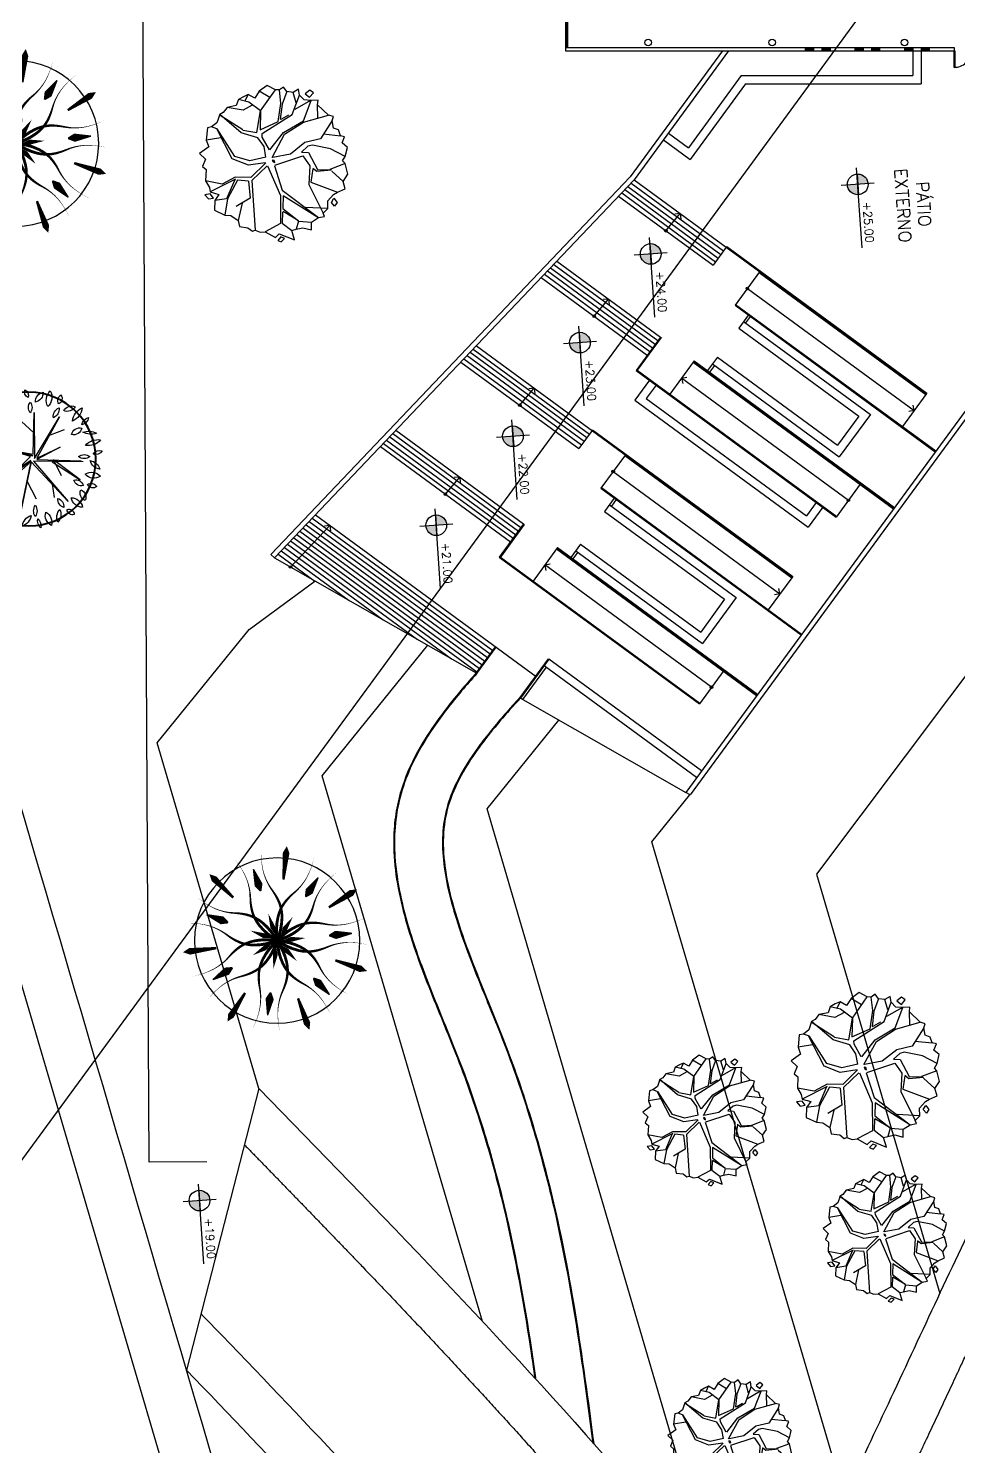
# Model space of a CAD drawing. Header units: millimetres. Extents: x 55520 to 96084, y -58491 to -49645.
# Drawn here: x 58603.9 to 58660.1, y -58442.6 to -58356.9 of the extents above; entities that cross this region are included whole.
import ezdxf
from ezdxf.enums import TextEntityAlignment as Align

# ---------------------------------------------------------------- set-up
doc = ezdxf.new("R2010")
doc.units = ezdxf.units.MM
for name, color, linetype in [('Alvenaria Corte', 30, 'Continuous'), ('Alvenaria Vista', 40, 'Continuous'), ('ARQ-COTAS', 1, 'Continuous'), ('ARQ-SÍMBOLOS', 2, 'Continuous'), ('ARQ-TEXTO2', 2, 'Continuous'), ('ARQ-TEXTO3', 3, 'Continuous'), ('Caminhos Principais', 13, 'Continuous'), ('Curvas de Nível', 10, 'Continuous'), ('Esquadrias', 241, 'Continuous'), ('Limite Terreno', 20, 'Continuous'), ('Linha Fina', 100, 'Continuous'), ('Pilares', 181, 'Continuous'), ('Árvores Existentes', 114, 'Continuous')]:
    doc.layers.add(name, color=color, linetype=linetype)
doc.styles.add('ATTR', font='romans.shx', dxfattribs={"width": 0.8, "height": 0.470416})
doc.styles.add('ROMANS', font='romans.shx')

# ---------------------------------------------------------------- blocks, each defined once
blk = doc.blocks.new('árvore_media')
for p, q in [((55224.742, -51939.893), (55225.624, -51940.543)), ((55225.381, -51940.374), (55225.536, -51939.525)), ((55226.592, -51939.352), (55226.154, -51940.062)), ((55226.948, -51939.383), (55227.191, -51940.176)), ((55227.285, -51940.084), (55227.836, -51939.546)), ((55227.765, -51941.166), (55228.36, -51939.864)), ((55224.565, -51940.6), (55223.903, -51940.572)), ((55224.719, -51941.335), (55224.455, -51940.062)), ((55225.624, -51940.543), (55225.757, -51941.335)), ((55226.154, -51940.062), (55225.911, -51940.968)), ((55227.169, -51940.798), (55227.191, -51940.119)), ((55227.235, -51940.091), (55227.257, -51940.826)), ((55229.155, -51940.402), (55229.022, -51941.533)), ((55224.653, -51941.335), (55223.66, -51940.883)), ((55223.66, -51940.911), (55224.057, -51941.731)), ((55225.183, -51942.382), (55224.653, -51941.335)), ((55225.271, -51942.325), (55224.719, -51941.335)), ((55225.757, -51941.335), (55226.286, -51942.099)), ((55225.911, -51940.968), (55225.955, -51941.194)), ((55225.955, -51941.194), (55226.22, -51941.533)), ((55226.22, -51941.533), (55226.264, -51941.194)), ((55226.264, -51941.194), (55227.147, -51940.798)), ((55226.419, -51941.477), (55226.948, -51941.166)), ((55226.948, -51941.166), (55227.875, -51941.279)), ((55227.257, -51940.826), (55227.08, -51941.024)), ((55227.103, -51941.024), (55227.765, -51941.166)), ((55227.875, -51941.279), (55229.375, -51940.656)), ((55228.073, -51942.637), (55229.574, -51940.911)), ((55229.574, -51940.939), (55228.36, -51942.608)), ((55229.684, -51941.929), (55229.773, -51941.279)), ((55223.726, -51941.646), (55223.197, -51941.76)), ((55224.3, -51941.873), (55223.351, -51941.449)), ((55225.161, -51943.457), (55224.3, -51941.873)), ((55224.477, -51942.41), (55224.3, -51942.043)), ((55226.794, -51942.919), (55226.419, -51941.477)), ((55229, -51942.665), (55229.662, -51941.929)), ((55229.662, -51941.929), (55229.155, -51942.665)), ((55229.684, -51941.929), (55230.081, -51942.071)), ((55224.013, -51943.457), (55222.998, -51942.637)), ((55223.704, -51942.41), (55223.02, -51942.439)), ((55223.131, -51942.071), (55223.749, -51942.354)), ((55224.609, -51942.608), (55223.704, -51942.41)), ((55223.749, -51942.354), (55224.499, -51942.495)), ((55224.499, -51942.495), (55224.477, -51942.41)), ((55224.962, -51943.542), (55224.609, -51942.608)), ((55225.999, -51943.117), (55225.183, -51942.382)), ((55226.396, -51943.033), (55225.271, -51942.325)), ((55226.286, -51942.099), (55226.396, -51943.004)), ((55226.794, -51943.287), (55228.338, -51942.75)), ((55226.816, -51942.948), (55228.073, -51942.637)), ((55228.338, -51942.75), (55229.75, -51942.835)), ((55228.36, -51942.608), (55229, -51942.665)), ((55229.155, -51942.693), (55229.728, -51942.75)), ((55229.728, -51942.75), (55230.126, -51942.297)), ((55223.373, -51942.948), (55223.02, -51943.457)), ((55224.013, -51943.457), (55223.528, -51944.023)), ((55225.095, -51943.712), (55224.013, -51943.457)), ((55224.035, -51943.457), (55224.962, -51943.542)), ((55225.337, -51943.457), (55225.161, -51943.457)), ((55225.999, -51943.146), (55225.337, -51943.457)), ((55225.823, -51943.4), (55225.359, -51943.683)), ((55226.352, -51943.344), (55225.823, -51943.4)), ((55226.352, -51943.344), (55226.485, -51944.164)), ((55226.639, -51943.372), (55227.323, -51944.164)), ((55226.639, -51943.4), (55226.705, -51944.249)), ((55226.794, -51943.316), (55227.478, -51944.136)), ((55229.75, -51942.835), (55230.104, -51943.627)), ((55223.462, -51944.192), (55223.153, -51944.023)), ((55223.528, -51944.023), (55223.373, -51944.532)), ((55223.704, -51943.853), (55223.925, -51944.334)), ((55224.918, -51944.419), (55225.095, -51943.712)), ((55225.359, -51943.683), (55225.05, -51944.504)), ((55226.485, -51944.164), (55226.22, -51944.9)), ((55227.323, -51944.164), (55227.257, -51944.956)), ((55227.478, -51944.136), (55229.993, -51944.136)), ((55223.925, -51944.334), (55223.726, -51945.126)), ((55224.057, -51945.55), (55224.896, -51944.419)), ((55225.05, -51944.504), (55224.057, -51945.522)), ((55226.22, -51944.9), (55224.764, -51945.692)), ((55226.705, -51944.249), (55226.33, -51945.041)), ((55227.5, -51944.306), (55227.411, -51944.843)), ((55227.411, -51944.843), (55228.316, -51945.409)), ((55227.5, -51944.306), (55228.36, -51944.277)), ((55228.36, -51944.277), (55228.735, -51945.013)), ((55228.581, -51944.702), (55229.442, -51944.956)), ((55226.33, -51945.041), (55224.764, -51945.72)), ((55225.227, -51945.55), (55225.293, -51946.286)), ((55227.257, -51944.956), (55227.566, -51945.635)), ((55227.367, -51944.956), (55227.919, -51946.258)), ((55227.389, -51944.985), (55228.316, -51945.465)), ((55228.316, -51945.409), (55229.133, -51945.607)), ((55228.316, -51945.465), (55228.36, -51946.059)), ((55224.764, -51945.72), (55224.653, -51945.975)), ((55227.566, -51945.635), (55227.345, -51946.456))]:
    blk.add_line(p, q)
for points in [[(55223.903, -51940.572), (55223.663, -51940.526), (55223.66, -51940.911), (55223.608, -51941.233), (55223.351, -51941.449), (55223.056, -51941.48), (55223.197, -51941.76), (55223.131, -51942.071), (55222.891, -51942.223), (55223.02, -51942.439), (55222.998, -51942.637), (55222.753, -51943.036), (55223.02, -51943.457), (55223.36, -51943.708), (55223.153, -51944.023), (55223.249, -51944.274), (55223.373, -51944.532), (55223.663, -51944.663), (55223.726, -51945.126), (55223.966, -51945.335), (55224.057, -51945.522), (55224.463, -51945.688), (55224.653, -51945.975), (55224.684, -51946.183), (55225.293, -51946.286), (55225.649, -51946.183), (55225.952, -51946.678), (55226.256, -51946.395), (55226.614, -51946.572), (55226.78, -51946.395), (55227.345, -51946.456), (55227.69, -51946.289), (55227.919, -51946.258), (55228.076, -51945.83), (55228.36, -51946.059), (55228.849, -51946.113), (55229.133, -51945.607), (55229.18, -51945.299), (55229.442, -51944.956), (55229.759, -51944.91), (55229.841, -51944.486), (55230.035, -51944.274), (55229.993, -51944.136), (55230.117, -51943.885), (55230.104, -51943.627), (55230.421, -51943.142), (55230.255, -51942.93), (55230.614, -51942.188), (55230.126, -51942.297), (55230.081, -51942.071), (55230.035, -51941.728), (55230.172, -51941.304), (55229.773, -51941.279), (55229.574, -51940.911), (55229.538, -51940.596), (55229.375, -51940.656), (55229.155, -51940.402), (55228.766, -51940.384), (55228.462, -51940.066), (55228.36, -51939.864), (55228.214, -51939.465), (55227.836, -51939.546), (55227.497, -51939.288), (55226.948, -51939.383), (55226.807, -51939.5), (55226.592, -51939.352), (55226.145, -51939.217), (55225.897, -51939.465), (55225.594, -51939.323), (55225.536, -51939.525), (55225.235, -51939.606), (55225.125, -51939.854), (55224.742, -51939.893), (55224.546, -51939.818), (55224.455, -51940.062)], [(55228.653, -51940.062), (55228.873, -51939.921), (55229.05, -51940.062), (55228.851, -51940.204)], [(55223.277, -51940.738), (55223.139, -51940.915), (55223.304, -51941.162), (55223.498, -51940.95)], [(55230.503, -51942.683), (55230.421, -51942.859), (55230.586, -51943.036), (55230.669, -51942.859)], [(55226.661, -51942.919), (55226.551, -51942.948), (55226.529, -51943.033), (55226.617, -51943.004)], [(55228.239, -51946.123), (55228.018, -51946.265), (55228.04, -51946.547), (55228.261, -51946.378)]]:
    blk.add_lwpolyline(points, close=True)
at = {"style": 'ATTR', "width": 0.8, "flags": 9}
blk.add_attdef('ESTCODE', (55226.661, -51942.919), '', height=0.0000158, dxfattribs=at)
blk = doc.blocks.new('tree 24')
at = {"flags": 128}
for points in [[(-1.101, 2.65, 0, 0.2, 0), (-1.022, 2.46, 0.2, 0.07, 0), (-0.712, 1.713, 0, 0, 0)], [(0, 0, 0.1, 0.0832, -0.09359), (-0.34, 0.625, 0.0832, 0.07, -0.120632), (-0.379, 1.179, 0.07, 0.0494, -0.042982), (-0.296, 1.499, 0.0494, 0.03, 0.045506), (-0.219, 1.801, 0.03, 0.0165, 0.065495), (-0.206, 2.23, 0.0165, 0, 0.053115), (-0.316, 2.747, 0, 0, 0)], [(0, 0, 0.1, 0.0832, 0.09359), (0.384, 0.599, 0.0832, 0.07, 0.120632), (0.464, 1.148, 0.07, 0.0494, 0.042982), (0.405, 1.473, 0.0494, 0.03, -0.045506), (0.35, 1.78, 0.03, 0.0165, -0.065495), (0.369, 2.209, 0.0165, 0, -0.053115), (0.516, 2.716, 0, 0, 0)], [(1.385, 2.513, 0, 0.2, 0), (1.286, 2.333, 0.2, 0.07, 0), (0.896, 1.625, 0, 0, 0)], [(0, 0, 0.1, 0.0832, 0.09359), (-0.228, 0.674, 0.0832, 0.07, 0.120632), (-0.608, 1.079, 0.07, 0.0494, 0.042982), (-0.899, 1.235, 0.0494, 0.03, -0.045506), (-1.174, 1.383, 0.03, 0.0165, -0.065495), (-1.497, 1.666, 0.0165, 0, -0.053115), (-1.802, 2.097, 0, 0, 0)], [(0.047, 1.576, 0.05, 0.25, 0), (0.053, 1.775, 0.25, 0.04, 0), (0.068, 2.275, 0, 0, 0)], [(0, 0, 0.1, 0.0832, -0.09359), (0.277, 0.655, 0.0832, 0.07, -0.120632), (0.685, 1.031, 0.07, 0.0494, -0.042982), (0.987, 1.166, 0.0494, 0.03, 0.045506), (1.272, 1.294, 0.03, 0.0165, 0.065495), (1.615, 1.552, 0.0165, 0, 0.053115), (1.95, 1.96, 0, 0, 0)], [(0, 0, 0.1, 0.0832, -0.09359), (-0.7, 0.124, 0.0832, 0.07, -0.120632), (-1.158, 0.439, 0.07, 0.0494, -0.042982), (-1.356, 0.703, 0.0494, 0.03, 0.045506), (-1.544, 0.952, 0.03, 0.0165, 0.065495), (-1.872, 1.229, 0.0165, 0, 0.053115), (-2.344, 1.465, 0, 0, 0)], [(-1.203, 1.019, 0.05, 0.25, 0), (-1.355, 1.148, 0.25, 0.04, 0), (-1.737, 1.471, 0, 0, 0)], [(0, 0, 0.1, 0.0832, 0.09359), (0.708, 0.073, 0.0832, 0.07, 0.120632), (1.187, 0.353, 0.07, 0.0494, 0.042982), (1.404, 0.602, 0.0494, 0.03, -0.045506), (1.61, 0.837, 0.03, 0.0165, -0.065495), (1.957, 1.089, 0.0165, 0, -0.053115), (2.445, 1.29, 0, 0, 0)], [(1.261, 0.946, 0.05, 0.25, 0), (1.421, 1.066, 0.25, 0.04, 0), (1.821, 1.366, 0, 0, 0)], [(-2.758, 0.791, 0, 0.2, 0), (-2.561, 0.735, 0.2, 0.07, 0), (-1.783, 0.512, 0, 0, 0)], [(0.005, 0.214, 0, 0.15, 0), (0.011, 0.428, 0.15, 0, 0), (0.021, 0.861, 0, 0, 0)], [(-0.164, 0.137, 0, 0.15, 0), (-0.328, 0.275, 0.15, 0, 0), (-0.66, 0.554, 0, 0, 0)], [(0.17, 0.129, 0, 0.15, 0), (0.341, 0.258, 0.15, 0, 0), (0.687, 0.52, 0, 0, 0)], [(2.828, 0.484, 0, 0.2, 0), (2.626, 0.449, 0.2, 0.07, 0), (1.829, 0.313, 0, 0, 0)], [(0, 0, 0.1, 0.0832, 0.09359), (-0.669, 0.242, 0.0832, 0.07, 0.120632), (-1.222, 0.197, 0.07, 0.0494, 0.042982), (-1.526, 0.067, 0.0494, 0.03, -0.045506), (-1.813, -0.055, 0.03, 0.0165, -0.065495), (-2.236, -0.132, 0.0165, 0, -0.053115), (-2.763, -0.101, 0, 0, 0)], [(0, 0, 0.1, 0.0832, -0.09359), (-0.534, -0.47, 0.0832, 0.07, -0.120632), (-1.065, -0.632, 0.07, 0.0494, -0.042982), (-1.395, -0.622, 0.0494, 0.03, 0.045506), (-1.707, -0.614, 0.03, 0.0165, 0.065495), (-2.128, -0.697, 0.0165, 0, 0.053115), (-2.607, -0.919, 0, 0, 0)], [(0, 0, 0.1, 0.0832, 0.09359), (-0.606, -0.372, 0.0832, 0.07, 0.120632), (-0.916, -0.833, 0.07, 0.0494, 0.042982), (-1.004, -1.151, 0.0494, 0.03, -0.045506), (-1.087, -1.452, 0.03, 0.0165, -0.065495), (-1.291, -1.83, 0.0165, 0, -0.053115), (-1.643, -2.223, 0, 0, 0)], [(0, 0, 0.1, 0.0832, -0.09359), (0.035, -0.711, 0.0832, 0.07, -0.120632), (-0.17, -1.227, 0.07, 0.0494, -0.042982), (-0.384, -1.478, 0.0494, 0.03, 0.045506), (-0.584, -1.717, 0.03, 0.0165, 0.065495), (-0.781, -2.099, 0.0165, 0, 0.053115), (-0.907, -2.612, 0, 0, 0)], [(-0.21, -0.042, 0, 0.15, 0), (-0.419, -0.085, 0.15, 0, 0), (-0.845, -0.171, 0, 0, 0)], [(0, 0, 0.1, 0.0832, 0.09359), (-0.087, -0.706, 0.0832, 0.07, 0.120632), (0.08, -1.236, 0.07, 0.0494, 0.042982), (0.275, -1.503, 0.0494, 0.03, -0.045506), (0.457, -1.756, 0.03, 0.0165, -0.065495), (0.626, -2.15, 0.0165, 0, -0.053115), (0.714, -2.671, 0, 0, 0)], [(0, 0, 0.1, 0.0832, -0.09359), (0.685, 0.192, 0.0832, 0.07, -0.120632), (1.234, 0.107, 0.07, 0.0494, -0.042982), (1.527, -0.045, 0.0494, 0.03, 0.045506), (1.804, -0.188, 0.03, 0.0165, 0.065495), (2.22, -0.295, 0.0165, 0, 0.053115), (2.748, -0.303, 0, 0, 0)], [(0, 0, 0.1, 0.0832, -0.09359), (0.577, -0.416, 0.0832, 0.07, -0.120632), (0.853, -0.898, 0.07, 0.0494, -0.042982), (0.917, -1.222, 0.0494, 0.03, 0.045506), (0.978, -1.528, 0.03, 0.0165, 0.065495), (1.154, -1.919, 0.0165, 0, 0.053115), (1.476, -2.338, 0, 0, 0)], [(0, 0, 0.1, 0.0832, 0.09359), (0.498, -0.508, 0.0832, 0.07, 0.120632), (1.016, -0.708, 0.07, 0.0494, 0.042982), (1.346, -0.722, 0.0494, 0.03, -0.045506), (1.658, -0.737, 0.03, 0.0165, -0.065495), (2.071, -0.851, 0.0165, 0, -0.053115), (2.533, -1.107, 0, 0, 0)], [(0.207, -0.053, 0, 0.15, 0), (0.415, -0.106, 0.15, 0, 0), (0.835, -0.213, 0, 0, 0)], [(-1.546, -0.305, 0.05, 0.25, 0), (-1.743, -0.344, 0.25, 0.04, 0), (-2.233, -0.44, 0, 0, 0)], [(-0.098, -0.19, 0, 0.15, 0), (-0.195, -0.381, 0.15, 0, 0), (-0.393, -0.767, 0, 0, 0)], [(0.088, -0.195, 0, 0.15, 0), (0.176, -0.39, 0.15, 0, 0), (0.354, -0.785, 0, 0, 0)], [(1.526, -0.396, 0.05, 0.25, 0), (1.719, -0.447, 0.25, 0.04, 0), (2.203, -0.572, 0, 0, 0)], [(-2.338, -1.663, 0, 0.2, 0), (-2.171, -1.544, 0.2, 0.07, 0), (-1.512, -1.075, 0, 0, 0)], [(-0.726, -1.399, 0.05, 0.25, 0), (-0.818, -1.577, 0.25, 0.04, 0), (-1.048, -2.021, 0, 0, 0)], [(2.142, -1.91, 0, 0.2, 0), (1.988, -1.773, 0.2, 0.07, 0), (1.385, -1.235, 0, 0, 0)], [(0.641, -1.44, 0.05, 0.25, 0), (0.723, -1.623, 0.25, 0.04, 0), (0.926, -2.079, 0, 0, 0)], [(-0.158, -2.865, 0, 0.2, 0), (-0.146, -2.66, 0.2, 0.07, 0), (-0.102, -1.853, 0, 0, 0)]]:
    blk.add_lwpolyline(points, format="xyseb", dxfattribs=at)
blk.add_circle((0, 0), 2.5)
blk = doc.blocks.new('tree 17')
at = {"color": 0, "linetype": 'ByBlock'}
for p, q in [((-0.149, 0.772), (-0.808, 1.664)), ((-0.808, 1.664), (-0.082, 0.822)), ((-0.215, 1.813), (-0.082, 0.152)), ((-0.033, 0.269), (-0.182, 1.747)), ((-0.182, 1.747), (-0.149, 0.772)), ((-0.082, 0.152), (-1.511, 1.221)), ((-1.511, 1.221), (-0.099, 0.075)), ((-0.082, 0.822), (-0.619, 1.038)), ((0.327, 1.071), (-0.033, 0.269)), ((0.001, 0.186), (1.346, 1.116)), ((1.346, 1.116), (0.017, 0.269)), ((0.017, 0.269), (0.327, 1.071)), ((0.765, 0.778), (0.909, 1.26)), ((-0.89, 0.728), (-1.344, 0.756)), ((-0.099, 0.075), (-1.738, -0.385)), ((-1.738, -0.385), (-0.082, 0.075)), ((-0.719, -0.113), (-1.344, 0.152)), ((-0.082, 0.075), (-0.542, -0.512)), ((-0.431, -0.496), (-0.049, 0.058)), ((-0.049, 0.058), (-0.326, -0.401)), ((-0.326, -0.401), (0.084, 0.058)), ((1.54, 0.285), (0.001, 0.186)), ((0.084, 0.058), (0.626, -1.404)), ((0.626, -1.404), (0.1, 0.136)), ((0.1, 0.136), (0.444, -0.795)), ((0.15, 0.152), (1.54, 0.285)), ((0.361, -0.684), (0.15, 0.152)), ((0.865, 0.224), (1.418, -0.302)), ((-0.542, -0.512), (-1.411, -0.878)), ((-1.411, -0.878), (-0.509, -0.545)), ((-0.686, -1.37), (-0.431, -0.496)), ((-0.509, -0.545), (-0.686, -1.37)), ((1.18, -1.16), (0.361, -0.684)), ((0.444, -0.795), (1.18, -1.16))]:
    blk.add_line(p, q, dxfattribs=at)
for points in [[(0.106, 2.463, 0.350689), (0.021, 2.165)], [(0.021, 2.165, 0.350689), (0.106, 2.463)], [(0.478, 2.441, 0.27027), (0.329, 1.921)], [(0.329, 1.921, 0.27027), (0.478, 2.441)], [(-1.072, 2.208, 0.45154), (-0.987, 1.9)], [(-0.987, 1.9, 0.45154), (-1.072, 2.208)], [(-0.733, 2.356, 0.375302), (-0.637, 1.847)], [(-0.637, 1.847, 0.375302), (-0.733, 2.356)], [(-0.191, 2.048, 0.30277), (-0.499, 2.346)], [(-0.499, 2.346, 0.30277), (-0.191, 2.048)], [(-0.053, 2.048, 0.340953), (-0.032, 1.666)], [(-0.032, 1.666, 0.340953), (-0.053, 2.048)], [(0.711, 2.314, 0.218613), (0.775, 1.868)], [(0.775, 1.868, 0.218613), (0.711, 2.314)], [(1.253, 2.091, 0.288468), (1.019, 1.847)], [(1.019, 1.847, 0.288468), (1.253, 2.091)], [(-1.391, 1.326, 0.363335), (-1.731, 1.687)], [(-1.731, 1.687, 0.363335), (-1.391, 1.326)], [(-1.147, 1.666, 0.420523), (-1.518, 1.793)], [(-1.518, 1.793, 0.420523), (-1.147, 1.666)], [(-1.009, 1.762, 0.408258), (-0.807, 1.454)], [(-0.807, 1.454, 0.408258), (-1.009, 1.762)], [(0.913, 1.836, 0.440076), (0.722, 1.485)], [(0.722, 1.485, 0.440076), (0.913, 1.836)], [(1.592, 1.9, 0.268637), (1.168, 1.539)], [(1.168, 1.539, 0.268637), (1.592, 1.9)], [(1.645, 1.666, 0.386862), (1.539, 1.273)], [(1.539, 1.273, 0.386862), (1.645, 1.666)], [(-1.954, 1.39, 0.525994), (-1.773, 1.167)], [(-1.773, 1.167, 0.525994), (-1.954, 1.39)], [(-1.38, 0.88, 0.343163), (-1.699, 1.061)], [(-1.699, 1.061, 0.343163), (-1.38, 0.88)], [(1.645, 1.124, 0.341117), (1.327, 0.912)], [(1.327, 0.912, 0.341117), (1.645, 1.124)], [(2.07, 1.22, 0.443589), (1.773, 1.124)], [(1.773, 1.124, 0.443589), (2.07, 1.22)], [(-1.816, 0.445, 0.362144), (-2.272, 0.604)], [(-2.272, 0.604, 0.362144), (-1.816, 0.445)], [(-1.752, 0.923, 0.295875), (-2.177, 0.827)], [(-2.177, 0.827, 0.295875), (-1.752, 0.923)], [(2.229, 0.869, 0.343561), (1.709, 0.753)], [(1.709, 0.753, 0.343561), (2.229, 0.869)], [(2.198, 0.625, 0.38021), (1.89, 0.349)], [(1.89, 0.349, 0.38021), (2.198, 0.625)], [(-2.017, 0.169, 0.288328), (-2.325, 0.243)], [(-2.325, 0.243, 0.288328), (-2.017, 0.169)], [(-1.561, 0.115, 0.309468), (-1.932, 0.084)], [(-1.932, 0.084, 0.309468), (-1.561, 0.115)], [(1.9, 0.179, 0.326555), (1.539, 0.147)], [(1.539, 0.147, 0.326555), (1.9, 0.179)], [(2.325, 0.02, 0.383832), (2.06, 0.115)], [(2.06, 0.115, 0.383832), (2.325, 0.02)], [(-1.89, -0.054, 0.289447), (-2.23, -0.373)], [(-2.23, -0.373, 0.289447), (-1.89, -0.054)], [(-1.731, -0.511, 0.447347), (-2.23, -0.628)], [(2.272, -0.352, 0.351781), (1.826, -0.171)], [(1.826, -0.171, 0.351781), (2.272, -0.352)], [(-2.23, -0.628, 0.447347), (-1.731, -0.511)], [(-1.784, -0.862, 0.306984), (-2.081, -0.947)], [(-2.081, -0.947, 0.306984), (-1.784, -0.862)], [(-1.37, -0.67, 0.315606), (-1.656, -0.851)], [(-1.656, -0.851, 0.315606), (-1.37, -0.67)], [(1.677, -0.787, 0.340003), (1.338, -0.639)], [(1.338, -0.639, 0.340003), (1.677, -0.787)], [(2.134, -0.532, 0.317134), (1.741, -0.649)], [(1.741, -0.649, 0.317134), (2.134, -0.532)], [(1.752, -0.904, 0.40592), (1.943, -1.106)], [(1.943, -1.106, 0.40592), (1.752, -0.904)], [(-1.529, -1, 0.414115), (-1.688, -1.403)], [(-1.688, -1.403, 0.414115), (-1.529, -1)], [(-1.179, -1.276, 0.365918), (-1.582, -1.637)], [(-1.582, -1.637, 0.365918), (-1.179, -1.276)], [(-0.765, -1.191, 0.285981), (-0.934, -1.552)], [(-0.934, -1.552, 0.285981), (-0.765, -1.191)], [(0.01, -1.414, 0.328832), (0.042, -1.764)], [(0.042, -1.764, 0.328832), (0.01, -1.414)], [(0.786, -1.201, 0.368927), (0.987, -1.499)], [(0.987, -1.499, 0.368927), (0.786, -1.201)], [(1.529, -1.541, 0.303563), (1.125, -1.414)], [(1.125, -1.414, 0.303563), (1.529, -1.541)], [(1.762, -1.425, 0.316942), (1.412, -1.032)], [(1.412, -1.032, 0.316942), (1.762, -1.425)], [(-1.03, -1.605, 0.559657), (-1.264, -1.839)], [(-1.264, -1.839, 0.559657), (-1.03, -1.605)], [(-0.786, -1.616, 0.321275), (-0.68, -2.019)], [(-0.68, -2.019, 0.321275), (-0.786, -1.616)], [(-0.308, -1.648, 0.362047), (-0.478, -2.168)], [(-0.478, -2.168, 0.362047), (-0.308, -1.648)], [(-0.043, -1.881, 0.345907), (-0.106, -2.179)], [(-0.106, -2.179, 0.345907), (-0.043, -1.881)], [(0.212, -1.775, 0.339938), (0.488, -2.072)], [(0.488, -2.072, 0.339938), (0.212, -1.775)], [(0.616, -1.584, 0.235997), (0.722, -2.094)], [(0.722, -2.094, 0.235997), (0.616, -1.584)], [(0.987, -1.626, 0.337084), (1.062, -1.924)], [(1.062, -1.924, 0.337084), (0.987, -1.626)]]:
    blk.add_lwpolyline(points, format="xyb")
at = {"lineweight": 40}
blk.add_circle((0, 0), 2.242, dxfattribs=at)
blk = doc.blocks.new('Nível_Planta')
at = {"layer": 'ARQ-SÍMBOLOS', "ltscale": 0.1}
h = blk.add_hatch(color=1, dxfattribs=at)
h.dxf.hatch_style = 1
h.paths.add_polyline_path([(-0.25, 0), (0, 0), (0, 0.25, 0.414214)])
h.paths.add_polyline_path([(0.25, 0), (0, 0), (0, -0.25, 0.414214)])
at = {"layer": 'ARQ-SÍMBOLOS', "color": 1}
for p, q in [((0, 0.4), (0, -0.4)), ((1.535, 0), (-0.4, 0))]:
    blk.add_line(p, q, dxfattribs=at)
at = {"layer": 'ARQ-SÍMBOLOS', "color": 1, "ltscale": 0.1}
blk.add_line((-0.25, 0), (0.25, 0), dxfattribs=at)
at = {"layer": 'ARQ-SÍMBOLOS', "color": 1}
blk.add_circle((0, 0), 0.25, dxfattribs=at)
at = {"layer": 'ARQ-TEXTO2', "style": 'ROMANS'}
blk.add_attdef('NIVEL-ACABADO', text='', height=0.2, dxfattribs=at).set_placement((0.432, 0.034), align=Align.BOTTOM_LEFT)

msp = doc.modelspace()

# ---------------------------------------------------------------- linework, layer by layer
at = {"layer": 'Alvenaria Corte'}
for p, q in [((58636.372, -58358.01), (58650.872, -58358.01)), ((58636.372, -58358.01), (58636.372, -58358.21)), ((58636.372, -58358.21), (58650.872, -58358.21)), ((58650.872, -58358.01), (58650.872, -58358.21)), ((58651.372, -58358.01), (58651.872, -58358.01)), ((58651.372, -58358.01), (58651.372, -58358.21)), ((58651.372, -58358.21), (58651.872, -58358.21)), ((58651.872, -58358.01), (58651.872, -58358.21)), ((58652.372, -58358.01), (58653.872, -58358.01)), ((58652.372, -58358.01), (58652.372, -58358.21)), ((58652.372, -58358.21), (58653.872, -58358.21)), ((58653.872, -58358.01), (58653.872, -58358.21)), ((58654.372, -58358.01), (58654.872, -58358.01)), ((58654.372, -58358.01), (58654.372, -58358.21)), ((58654.372, -58358.21), (58654.872, -58358.21)), ((58654.872, -58358.01), (58654.872, -58358.21)), ((58655.372, -58358.01), (58656.872, -58358.01)), ((58655.372, -58358.01), (58655.372, -58358.21)), ((58655.372, -58358.21), (58656.872, -58358.21)), ((58656.872, -58358.01), (58656.872, -58358.21)), ((58657.372, -58358.01), (58657.872, -58358.01)), ((58657.372, -58358.01), (58657.372, -58358.21)), ((58657.372, -58358.21), (58657.872, -58358.21)), ((58657.872, -58358.01), (58657.872, -58358.21)), ((58658.372, -58358.01), (58659.872, -58358.01)), ((58658.372, -58358.01), (58658.372, -58358.21)), ((58658.372, -58358.21), (58659.872, -58358.21)), ((58659.872, -58358.01), (58659.872, -58358.21))]:
    msp.add_line(p, q, dxfattribs=at)
at = {"layer": 'Alvenaria Vista', "color": 1}
for p, q in [((58636.372, -58333.21), (58636.372, -58358.01)), ((58650.872, -58358.01), (58651.372, -58358.01)), ((58650.872, -58358.21), (58651.372, -58358.21)), ((58651.872, -58358.01), (58652.372, -58358.01)), ((58651.872, -58358.21), (58652.372, -58358.21)), ((58653.872, -58358.01), (58654.372, -58358.01)), ((58653.872, -58358.21), (58654.372, -58358.21)), ((58654.872, -58358.01), (58655.372, -58358.01)), ((58654.872, -58358.21), (58655.372, -58358.21)), ((58656.872, -58358.01), (58657.372, -58358.01)), ((58656.872, -58358.21), (58657.372, -58358.21)), ((58657.372, -58358.21), (58657.372, -58359.71)), ((58657.872, -58358.01), (58658.372, -58358.01)), ((58657.872, -58358.21), (58657.872, -58360.21)), ((58657.872, -58358.21), (58658.372, -58358.21)), ((58647, -58359.71), (58643.806, -58364.071)), ((58647.254, -58360.21), (58643.914, -58364.77)), ((58647, -58359.71), (58657.372, -58359.71)), ((58647.254, -58360.21), (58657.872, -58360.21)), ((58642.302, -58363.59), (58643.914, -58364.77)), ((58642.598, -58363.186), (58643.806, -58364.071)), ((58640.154, -58366.404), (58645.775, -58370.521)), ((58640.342, -58366.207), (58645.935, -58370.303)), ((58639.591, -58366.996), (58645.297, -58371.175)), ((58639.779, -58366.799), (58645.456, -58370.957)), ((58639.967, -58366.601), (58645.616, -58370.739)), ((58646.094, -58370.085), (58645.297, -58371.175)), ((58635.291, -58371.516), (58641.64, -58376.167)), ((58635.478, -58371.319), (58641.8, -58375.949)), ((58635.666, -58371.122), (58641.959, -58375.731)), ((58634.915, -58371.911), (58641.321, -58376.602)), ((58635.103, -58371.714), (58641.481, -58376.385)), ((58647.441, -58374.17), (58646.85, -58374.977)), ((58647.562, -58374.259), (58647.266, -58374.662)), ((58646.85, -58374.977), (58654.111, -58380.295)), ((58647.145, -58374.574), (58654.81, -58380.187)), ((58630.238, -58376.827), (58637.344, -58382.032)), ((58630.426, -58376.63), (58637.504, -58381.814)), ((58630.614, -58376.433), (58637.664, -58381.596)), ((58630.801, -58376.236), (58637.823, -58381.378)), ((58645.563, -58376.734), (58644.972, -58377.541)), ((58645.563, -58376.734), (58652.824, -58382.052)), ((58630.051, -58377.024), (58637.185, -58382.25)), ((58645.388, -58377.226), (58645.093, -58377.63)), ((58645.267, -58377.138), (58652.932, -58382.751)), ((58641.448, -58378.121), (58640.562, -58379.331)), ((58641.852, -58378.417), (58641.261, -58379.223)), ((58640.562, -58379.331), (58651.05, -58387.013)), ((58641.261, -58379.223), (58650.942, -58386.314)), ((58654.81, -58380.187), (58652.932, -58382.751)), ((58654.111, -58380.295), (58652.824, -58382.052)), ((58625.373, -58381.941), (58633.208, -58387.679)), ((58625.561, -58381.744), (58633.368, -58387.461)), ((58625.749, -58381.546), (58633.527, -58387.244)), ((58625.936, -58381.349), (58633.687, -58387.026)), ((58637.983, -58381.161), (58637.185, -58382.25)), ((58625.186, -58382.138), (58633.049, -58387.897)), ((58639.329, -58385.246), (58638.738, -58386.052)), ((58639.45, -58385.334), (58639.155, -58385.738)), ((58638.738, -58386.052), (58645.999, -58391.37)), ((58639.034, -58385.649), (58646.698, -58391.262)), ((58651.533, -58385.507), (58650.942, -58386.314)), ((58651.936, -58385.803), (58651.05, -58387.013)), ((58620.508, -58387.054), (58631.503, -58395.107)), ((58620.696, -58386.857), (58631.663, -58394.89)), ((58620.884, -58386.66), (58631.823, -58394.672)), ((58621.071, -58386.463), (58631.982, -58394.454)), ((58619.758, -58387.843), (58629.484, -58394.967)), ((58619.945, -58387.646), (58631.025, -58395.761)), ((58620.133, -58387.449), (58631.184, -58395.543)), ((58620.321, -58387.252), (58631.344, -58395.325)), ((58619.007, -58388.632), (58621.233, -58390.262)), ((58619.195, -58388.435), (58623.296, -58391.439)), ((58619.382, -58388.238), (58625.359, -58392.615)), ((58619.57, -58388.041), (58627.421, -58393.791)), ((58637.291, -58388.029), (58636.7, -58388.836)), ((58637.116, -58388.521), (58636.821, -58388.924)), ((58636.995, -58388.432), (58644.659, -58394.046)), ((58637.291, -58388.029), (58644.551, -58393.347)), ((58645.999, -58391.37), (58644.551, -58393.347)), ((58646.698, -58391.262), (58644.659, -58394.046)), ((58635.376, -58394.987), (58633.651, -58397.343)), ((58635.202, -58395.479), (58633.782, -58397.418)), ((58644.304, -58402.146), (58635.081, -58395.391)), ((58644.6, -58401.743), (58635.376, -58394.987))]:
    msp.add_line(p, q, dxfattribs=at)
at = {"layer": 'Alvenaria Vista'}
for p, q in [((58645.868, -58358.21), (58640.286, -58365.831)), ((58676.856, -58358.21), (58643.911, -58403.191)), ((58618.567, -58388.66), (58640.286, -58365.831)), ((58640.53, -58366.01), (58646.094, -58370.085)), ((58646.094, -58370.085), (58658.196, -58378.949)), ((58635.854, -58370.925), (58642.119, -58375.513)), ((58648.111, -58371.563), (58646.634, -58373.579)), ((58646.634, -58373.579), (58658.735, -58382.443)), ((58642.119, -58375.513), (58640.642, -58377.53)), ((58630.989, -58376.038), (58650.084, -58390.024)), ((58640.642, -58377.53), (58652.743, -58386.393)), ((58644.106, -58377.031), (58642.688, -58378.967)), ((58644.136, -58376.991), (58656.237, -58385.854)), ((58658.166, -58378.989), (58656.748, -58380.925)), ((58626.124, -58381.152), (58633.846, -58386.808)), ((58640, -58382.638), (58638.522, -58384.655)), ((58654.191, -58384.417), (58652.743, -58386.393)), ((58638.522, -58384.655), (58650.624, -58393.518)), ((58621.259, -58386.265), (58634.605, -58396.04)), ((58633.846, -58386.808), (58632.369, -58388.825)), ((58618.567, -58388.66), (58618.784, -58388.866)), ((58632.369, -58388.825), (58644.471, -58397.688)), ((58635.834, -58388.326), (58634.416, -58390.262)), ((58635.863, -58388.285), (58647.965, -58397.148)), ((58618.784, -58388.866), (58630.981, -58395.821)), ((58650.054, -58390.064), (58648.636, -58392)), ((58630.979, -58395.824), (58632.142, -58394.236)), ((58645.948, -58395.671), (58644.471, -58397.688)), ((58633.651, -58397.343), (58643.648, -58403.043)), ((58643.911, -58403.191), (58643.648, -58403.043))]:
    msp.add_line(p, q, dxfattribs=at)
msp.add_open_spline([(58626.903, -58483.712), (58608.543, -58421.219), (58590.182, -58358.726), (58571.822, -58296.233), (58570.208, -58286.067), (58568.595, -58275.9), (58566.981, -58265.734), (58568.382, -58253.218), (58569.783, -58240.702), (58571.183, -58228.186), (58578.291, -58219.793), (58585.4, -58211.401), (58592.508, -58203.008), (58649.395, -58199.415), (58706.283, -58195.823), (58763.17, -58192.23), (58782.434, -58190.409), (58801.697, -58188.587), (58820.96, -58186.766)], degree=3, knots=[20.322416, 20.322416, 20.322416, 20.322416, 21.305376, 21.305376, 21.305376, 22.305376, 22.305376, 22.305376, 23.305376, 23.305376, 23.305376, 24.305376, 24.305376, 24.305376, 25.305376, 25.305376, 25.305376, 25.593369, 25.593369, 25.593369, 25.593369], dxfattribs=at)
at = {"layer": 'Alvenaria Vista', "color": 1}
for points, knots in [([(58630.981, -58395.821), (58630.695, -58396.139), (58630.412, -58396.461), (58629.257, -58397.819), (58628.438, -58398.887), (58627.304, -58400.781), (58626.913, -58401.57), (58626.451, -58402.858), (58626.315, -58403.333), (58626.116, -58404.293), (58626.052, -58404.777), (58625.917, -58406.732), (58626.099, -58408.201), (58626.768, -58411.108), (58627.256, -58412.549), (58628.339, -58415.406), (58628.933, -58416.821), (58629.808, -58419.002), (58630.11, -58419.781), (58630.674, -58421.337), (58630.938, -58422.112), (58631.68, -58424.432), (58632.109, -58425.972), (58633.246, -58430.578), (58633.8, -58433.632), (58634.355, -58437.277), (58634.441, -58437.864), (58634.524, -58438.451)], [2.690242, 2.690242, 2.690242, 2.690242, 3.860175, 3.860175, 7.575321, 7.575321, 10.054477, 10.054477, 11.431886, 11.431886, 12.809296, 12.809296, 17.002044, 17.002044, 21.194793, 21.194793, 25.387541, 25.387541, 27.777728, 27.777728, 30.167915, 30.167915, 34.94829, 34.94829, 44.509039, 44.509039, 46.342258, 46.342258, 46.342258, 46.342258]), ([(58633.651, -58397.343), (58633.224, -58397.809), (58632.81, -58398.271), (58631.607, -58399.686), (58630.889, -58400.632), (58629.96, -58402.185), (58629.66, -58402.799), (58629.224, -58404.012), (58629.091, -58404.607), (58628.969, -58405.871), (58628.98, -58406.534), (58629.129, -58407.92), (58629.267, -58408.642), (58629.88, -58411.067), (58630.562, -58412.86), (58631.73, -58415.754), (58632.173, -58416.822), (58632.871, -58418.605), (58633.136, -58419.314), (58633.634, -58420.722), (58633.869, -58421.424), (58634.535, -58423.524), (58634.928, -58424.915), (58635.979, -58429.063), (58636.512, -58431.795), (58637.393, -58437.158), (58637.744, -58439.789), (58638.084, -58442.405)], [2.068652, 2.068652, 2.068652, 2.068652, 3.863373, 3.863373, 7.577631, 7.577631, 10.04659, 10.04659, 12.515549, 12.515549, 14.984509, 14.984509, 17.453468, 17.453468, 23.011533, 23.011533, 26.179565, 26.179565, 28.249061, 28.249061, 30.318558, 30.318558, 34.457551, 34.457551, 42.735536, 42.735536, 50.854374, 50.854374, 50.854374, 50.854374])]:
    msp.add_open_spline(points, degree=3, knots=knots, dxfattribs=at)
at = {"layer": 'ARQ-COTAS'}
for points in [[(58614.695, -58425.384), (58611.203, -58425.403), (58609.966, -58193.271), (58613.458, -58193.253)], [(58722.262, -58256.948), (58725.192, -58259.094), (58603.322, -58425.489), (58600.393, -58423.344)]]:
    msp.add_lwpolyline(points, dxfattribs=at)
at = {"layer": 'Caminhos Principais'}
msp.add_line((58617.844, -58420.949), (58613.463, -58437.968), dxfattribs=at)
for points, knots in [([(58617.844, -58420.949), (58625.145, -58428.43), (58632.517, -58436.024), (58642.274, -58447.185), (58644.897, -58450.302), (58647.791, -58453.942), (58648.133, -58454.376), (58648.473, -58454.81), (58648.837, -58454.14), (58649.198, -58453.469), (58650.219, -58451.549), (58650.873, -58450.297), (58651.991, -58448.101), (58652.462, -58447.159), (58653.4, -58445.251), (58653.866, -58444.287), (58655.263, -58441.368), (58656.189, -58439.388), (58658.988, -58433.386), (58660.879, -58429.301), (58664.907, -58421.172), (58667.045, -58417.127), (58671.802, -58409.286), (58674.421, -58405.488), (58678.687, -58400.426), (58680.03, -58398.958), (58682.369, -58396.636), (58683.321, -58395.747), (58685.288, -58394.032), (58686.297, -58393.209), (58689.392, -58390.841), (58691.546, -58389.396), (58698.185, -58385.45), (58702.875, -58383.304), (58712.568, -58379.761), (58717.573, -58378.364), (58727.693, -58376.138), (58732.81, -58375.31), (58743.173, -58374.043), (58748.402, -58373.621), (58758.716, -58373.068), (58763.803, -58372.937), (58777.515, -58372.764), (58785.999, -58372.856), (58802.538, -58372.68), (58810.592, -58372.411), (58820.21, -58371.433), (58821.971, -58371.225), (58825.515, -58370.751), (58827.294, -58370.487), (58830.474, -58369.982), (58831.872, -58369.749), (58833.276, -58369.507)], [0, 0, 0, 0, 31.409672, 31.409672, 43.166399, 43.166399, 44.747182, 44.747182, 44.747182, 47.085017, 47.085017, 51.415951, 51.415951, 54.631835, 54.631835, 57.847718, 57.847718, 64.279485, 64.279485, 77.14302, 77.14302, 90.006555, 90.006555, 102.870089, 102.870089, 108.357779, 108.357779, 111.907941, 111.907941, 115.458102, 115.458102, 122.558426, 122.558426, 136.634764, 136.634764, 150.711102, 150.711102, 164.787441, 164.787441, 179.466026, 179.466026, 194.144612, 194.144612, 219.586913, 219.586913, 245.029215, 245.029215, 250.783382, 250.783382, 256.537549, 256.537549, 261.016004, 261.016004, 261.016004, 261.016004]), ([(58665.291, -58481.125), (58664.938, -58480.396), (58664.577, -58479.672), (58662.936, -58476.464), (58661.577, -58474.028), (58659.483, -58470.533), (58658.804, -58469.436), (58658.112, -58468.35), (58658.219, -58468.16), (58658.326, -58467.97), (58659.564, -58465.777), (58660.69, -58463.752), (58662.855, -58459.751), (58663.896, -58457.78), (58665.512, -58454.604), (58666.099, -58453.424), (58667.251, -58451.066), (58667.818, -58449.885), (58669.501, -58446.343), (58670.596, -58443.984), (58673.863, -58436.977), (58676.017, -58432.396), (58680.539, -58423.747), (58682.907, -58419.681), (58687.357, -58413.37), (58689.34, -58410.93), (58692.187, -58408.011), (58692.923, -58407.302), (58694.558, -58405.833), (58695.471, -58405.077), (58697.374, -58403.619), (58698.362, -58402.919), (58701.43, -58400.906), (58703.614, -58399.677), (58710.746, -58396.209), (58716.104, -58394.338), (58727.421, -58391.417), (58733.376, -58390.364), (58742.141, -58389.276), (58744.909, -58388.997), (58750.438, -58388.546), (58753.201, -58388.374), (58761.489, -58387.978), (58767.013, -58387.877), (58780.937, -58387.779), (58789.342, -58387.865), (58802.3, -58387.643), (58806.841, -58387.498), (58814.605, -58387.029), (58817.825, -58386.769), (58822.503, -58386.265), (58823.958, -58386.09), (58826.846, -58385.708), (58828.281, -58385.503), (58831.244, -58385.052), (58832.77, -58384.806), (58834.289, -58384.55)], [648.614193, 648.614193, 648.614193, 648.614193, 650.889407, 650.889407, 658.757579, 658.757579, 662.407647, 662.407647, 662.407647, 663.056384, 663.056384, 669.889763, 669.889763, 676.336178, 676.336178, 680.087669, 680.087669, 683.83916, 683.83916, 691.342143, 691.342143, 706.33883, 706.33883, 721.335517, 721.335517, 732.265083, 732.265083, 735.960166, 735.960166, 740.270303, 740.270303, 744.580441, 744.580441, 753.200717, 753.200717, 771.252696, 771.252696, 789.304676, 789.304676, 797.609708, 797.609708, 805.914741, 805.914741, 822.524807, 822.524807, 847.764431, 847.764431, 861.350402, 861.350402, 870.960246, 870.960246, 875.296697, 875.296697, 879.633148, 879.633148, 884.290599, 884.290599, 884.290599, 884.290599]), ([(58614.341, -58434.556), (58614.768, -58434.999), (58615.195, -58435.442), (58615.622, -58435.884), (58615.622, -58435.885), (58615.623, -58435.885), (58615.623, -58435.885), (58620.901, -58441.358), (58626.092, -58446.88), (58636.053, -58458.332), (58640.83, -58464.264), (58647.692, -58474.198), (58650.102, -58478.054), (58652.251, -58482.004)], [-1.859501, -1.859501, -1.859501, -1.859501, -0.001124, -0.001124, -0.001124, 0, 0, 0, 22.973646, 22.973646, 45.947292, 45.947292, 60.000087, 60.000087, 60.000087, 60.000087]), ([(58613.463, -58437.968), (58618.68, -58443.378), (58623.794, -58448.816), (58633.528, -58459.993), (58638.156, -58465.724), (58644.692, -58475.105), (58646.932, -58478.632), (58648.947, -58482.226)], [0, 0, 0, 0, 22.784988, 22.784988, 45.322968, 45.322968, 58.521279, 58.521279, 58.521279, 58.521279])]:
    msp.add_open_spline(points, degree=3, knots=knots, dxfattribs=at)
for points, weights, knots in [([(58616.969, -58424.348), (58620.652, -58428.126), (58624.338, -58431.929), (58630.978, -58438.994), (58633.943, -58442.231), (58640.018, -58449.146), (58643.124, -58452.842), (58646.11, -58456.659), (58646.112, -58456.661), (58646.113, -58456.662), (58646.114, -58456.663), (58646.426, -58457.062), (58646.738, -58457.461), (58647.05, -58457.86), (58647.474, -58458.402), (58648.105, -58458.678), (58648.792, -58458.62), (58649.478, -58458.563), (58650.055, -58458.186), (58650.383, -58457.581), (58650.625, -58457.135), (58650.867, -58456.69), (58651.109, -58456.244), (58651.109, -58456.243), (58651.11, -58456.242), (58651.11, -58456.241), (58652.086, -58454.442), (58653.045, -58452.631), (58654.729, -58449.342), (58655.461, -58447.868), (58656.914, -58444.877), (58657.634, -58443.362), (58659.79, -58438.781), (58661.22, -58435.676), (58664.153, -58429.462), (58665.656, -58426.352), (58669.432, -58419.046), (58671.78, -58414.889), (58676.585, -58407.702), (58678.951, -58404.603), (58682.722, -58400.497), (58683.906, -58399.305), (58686.386, -58397.022), (58687.68, -58395.934), (58690.351, -58393.878), (58691.73, -58392.907), (58695.98, -58390.157), (58698.962, -58388.539), (58705.147, -58385.678), (58708.351, -58384.434), (58718.632, -58381.032), (58725.977, -58379.441), (58736.204, -58377.904), (58739.081, -58377.547), (58744.796, -58376.955), (58747.638, -58376.721), (58756.112, -58376.162), (58761.693, -58375.984), (58779.084, -58375.71), (58790.646, -58375.945), (58805.075, -58375.534), (58808.233, -58375.4), (58814.074, -58375.029), (58816.763, -58374.809), (58821.312, -58374.327), (58823.179, -58374.097), (58826.928, -58373.577), (58828.806, -58373.29), (58831.618, -58372.832), (58832.547, -58372.676), (58833.478, -58372.516)], [1, 1, 1, 1, 1, 1, 1, 1, 1, 1, 1, 1, 1, 1, 0.919934982122, 0.919934982122, 1, 0.919934982122, 0.919934982122, 1, 1, 1, 1, 1, 1, 1, 1, 1, 1, 1, 1, 1, 1, 1, 1, 1, 1, 1, 1, 1, 1, 1, 1, 1, 1, 1, 1, 1, 1, 1, 1, 1, 1, 1, 1, 1, 1, 1, 1, 1, 1, 1, 1, 1, 1, 1, 1, 1, 1, 1, 1], [3.300707, 3.300707, 3.300707, 3.300707, 19.146239, 19.146239, 32.144713, 32.144713, 46.223275, 46.223275, 46.223275, 46.228431, 46.228431, 46.228431, 47.699367, 47.699367, 47.699367, 48.689646, 48.689646, 48.689646, 49.679925, 49.679925, 49.679925, 51.2199, 51.2199, 51.2199, 51.223127, 51.223127, 51.223127, 57.437436, 57.437436, 62.387255, 62.387255, 67.337074, 67.337074, 77.236711, 77.236711, 87.136349, 87.136349, 100.830346, 100.830346, 112.094135, 112.094135, 116.932256, 116.932256, 121.770377, 121.770377, 126.608498, 126.608498, 136.284741, 136.284741, 145.960983, 145.960983, 166.649698, 166.649698, 174.738056, 174.738056, 182.826415, 182.826415, 199.003131, 199.003131, 233.856655, 233.856655, 243.71926, 243.71926, 252.24399, 252.24399, 258.231325, 258.231325, 264.218659, 264.218659, 267.16835, 267.16835, 267.16835, 267.16835]), ([(58662.055, -58481.343), (58661.592, -58480.414), (58661.116, -58479.492), (58659.061, -58475.638), (58657.37, -58472.768), (58655.582, -58469.962), (58655.58, -58469.96), (58655.579, -58469.958), (58655.578, -58469.956), (58655.471, -58469.789), (58655.365, -58469.622), (58655.259, -58469.455), (58654.851, -58468.815), (58654.831, -58468.056), (58655.205, -58467.396), (58655.303, -58467.222), (58655.401, -58467.048), (58655.499, -58466.875), (58655.5, -58466.874), (58655.5, -58466.873), (58655.501, -58466.872), (58656.784, -58464.605), (58658.06, -58462.314), (58660.462, -58457.865), (58661.592, -58455.711), (58663.616, -58451.69), (58664.514, -58449.841), (58666.28, -58446.138), (58667.149, -58444.281), (58670.532, -58437.023), (58673.013, -58431.659), (58678.325, -58421.514), (58681.153, -58416.741), (58685.666, -58410.735), (58687.058, -58409.057), (58689.621, -58406.314), (58690.756, -58405.202), (58693.129, -58403.102), (58694.371, -58402.11), (58696.968, -58400.226), (58698.322, -58399.335), (58703.016, -58396.523), (58706.584, -58394.822), (58714.127, -58391.904), (58718.102, -58390.684), (58726.3, -58388.661), (58730.521, -58387.857), (58737.875, -58386.757), (58740.987, -58386.383), (58747.195, -58385.778), (58750.291, -58385.548), (58760.076, -58384.993), (58766.743, -58384.872), (58782.846, -58384.777), (58792.257, -58384.888), (58804.898, -58384.548), (58808.156, -58384.416), (58814.139, -58384.049), (58816.865, -58383.834), (58821.593, -58383.355), (58823.597, -58383.116), (58827.576, -58382.579), (58829.554, -58382.282), (58832.38, -58381.828), (58833.234, -58381.686), (58834.087, -58381.542)], [1, 1, 1, 1, 1, 1, 1, 1, 1, 1, 1, 1, 0.904733183941, 0.904733183941, 1, 1, 1, 1, 1, 1, 1, 1, 1, 1, 1, 1, 1, 1, 1, 1, 1, 1, 1, 1, 1, 1, 1, 1, 1, 1, 1, 1, 1, 1, 1, 1, 1, 1, 1, 1, 1, 1, 1, 1, 1, 1, 1, 1, 1, 1, 1, 1, 1, 1, 1, 1], [379.708841, 379.708841, 379.708841, 379.708841, 382.707108, 382.707108, 392.331539, 392.331539, 392.331539, 392.339105, 392.339105, 392.339105, 392.910972, 392.910972, 392.910972, 393.993339, 393.993339, 393.993339, 394.59029, 394.59029, 394.59029, 394.592674, 394.592674, 394.592674, 402.38675, 402.38675, 409.486967, 409.486967, 415.413772, 415.413772, 421.340577, 421.340577, 438.631745, 438.631745, 455.922913, 455.922913, 463.154846, 463.154846, 468.556386, 468.556386, 473.957925, 473.957925, 479.359465, 479.359465, 492.011851, 492.011851, 504.664237, 504.664237, 517.316624, 517.316624, 526.499217, 526.499217, 535.68181, 535.68181, 555.577806, 555.577806, 583.894567, 583.894567, 593.739998, 593.739998, 601.99566, 601.99566, 608.068683, 608.068683, 614.141706, 614.141706, 616.779277, 616.779277, 616.779277, 616.779277])]:
    msp.add_rational_spline(points, weights, degree=3, knots=knots, dxfattribs=at)
at = {"layer": 'Curvas de Nível', "color": 251}
for points in [[(58688.965, -58358.21), (58651.558, -58407.989), (58659.008, -58433.346)], [(58631.359, -58435.024), (58621.667, -58402.033), (58628.051, -58394.15)], [(58645.439, -58451.02), (58643.96, -58445.983), (58631.633, -58404.027), (58635.973, -58398.667)], [(58653.227, -58445.6), (58652.48, -58443.055), (58641.599, -58406.021), (58643.897, -58403.183)]]:
    msp.add_lwpolyline(points, dxfattribs=at)
at = {"layer": 'Curvas de Nível'}
msp.add_lwpolyline([(58617.844, -58420.949), (58611.701, -58400.039), (58617.248, -58393.189), (58621.233, -58390.262)], dxfattribs=at)
at = {"layer": 'Esquadrias'}
for p, q in [((58636.447, -58333.285), (58636.447, -58358.01)), ((58636.497, -58333.335), (58636.497, -58358.01)), ((58650.872, -58358.085), (58651.372, -58358.085)), ((58650.872, -58358.135), (58651.372, -58358.135)), ((58651.872, -58358.085), (58652.372, -58358.085)), ((58651.872, -58358.135), (58652.372, -58358.135)), ((58653.872, -58358.085), (58654.372, -58358.085)), ((58653.872, -58358.135), (58654.372, -58358.135)), ((58654.872, -58358.085), (58655.372, -58358.085)), ((58654.872, -58358.135), (58655.372, -58358.135)), ((58656.872, -58358.085), (58657.372, -58358.085)), ((58656.872, -58358.135), (58657.372, -58358.135)), ((58657.872, -58358.085), (58658.372, -58358.085)), ((58657.872, -58358.135), (58658.372, -58358.135))]:
    msp.add_line(p, q, dxfattribs=at)
msp.add_lwpolyline([(58659.922, -58358.21), (58659.922, -58359.21), (58659.872, -58359.21), (58659.872, -58358.21)], close=True, dxfattribs=at)
at = {"layer": 'Limite Terreno'}
msp.add_lwpolyline([(58623.837, -58483.918), (58568.889, -58296.894), (58563.955, -58265.803), (58568.304, -58226.944), (58591.044, -58200.094), (58762.935, -58189.239), (58820.758, -58183.772)], dxfattribs=at)
at = {"layer": 'Linha Fina'}
for p, q in [((58646.239, -58358.21), (58640.528, -58366.008)), ((58676.484, -58358.21), (58643.648, -58403.043)), ((58618.784, -58388.866), (58640.53, -58366.01)), ((58642.444, -58369.085), (58643.312, -58368.048)), ((58643.312, -58368.048), (58642.98, -58368.082)), ((58643.312, -58368.048), (58643.346, -58368.379)), ((58646.124, -58370.045), (58646.094, -58370.085)), ((58646.124, -58370.045), (58658.225, -58378.908)), ((58648.082, -58371.603), (58658.166, -58378.989)), ((58638.118, -58374.257), (58638.986, -58373.219)), ((58638.986, -58373.219), (58638.655, -58373.253)), ((58638.986, -58373.219), (58639.021, -58373.551)), ((58647.373, -58372.571), (58657.457, -58379.957)), ((58646.664, -58373.539), (58658.765, -58382.402)), ((58642.159, -58375.543), (58640.711, -58377.519)), ((58642.119, -58375.513), (58642.159, -58375.543)), ((58640.711, -58377.519), (58652.773, -58386.353)), ((58644.165, -58376.95), (58644.106, -58377.031)), ((58644.106, -58377.031), (58656.208, -58385.894)), ((58644.165, -58376.95), (58656.267, -58385.813)), ((58643.397, -58377.999), (58643.724, -58377.933)), ((58653.482, -58385.385), (58643.397, -58377.999)), ((58643.397, -58377.999), (58643.463, -58378.326)), ((58633.618, -58379.637), (58634.486, -58378.599)), ((58634.486, -58378.599), (58634.154, -58378.634)), ((58634.486, -58378.599), (58634.52, -58378.931)), ((58658.225, -58378.908), (58658.166, -58378.989)), ((58657.457, -58379.957), (58657.13, -58380.023)), ((58657.457, -58379.957), (58657.392, -58379.63)), ((58637.983, -58381.161), (58638.012, -58381.12)), ((58638.012, -58381.12), (58650.114, -58389.984)), ((58639.97, -58382.678), (58650.054, -58390.064)), ((58639.261, -58383.646), (58649.345, -58391.032)), ((58629.117, -58385.018), (58629.985, -58383.98)), ((58629.985, -58383.98), (58629.654, -58384.014)), ((58629.985, -58383.98), (58630.02, -58384.311)), ((58638.552, -58384.614), (58650.653, -58393.478)), ((58619.748, -58389.416), (58622.135, -58386.907)), ((58622.135, -58386.907), (58621.803, -58386.941)), ((58622.135, -58386.907), (58622.169, -58387.238)), ((58633.887, -58386.838), (58632.439, -58388.814)), ((58633.846, -58386.808), (58633.887, -58386.838)), ((58632.439, -58388.814), (58644.5, -58397.648)), ((58635.893, -58388.245), (58635.834, -58388.326)), ((58635.834, -58388.326), (58647.935, -58397.189)), ((58635.893, -58388.245), (58647.994, -58397.108)), ((58635.125, -58389.294), (58635.452, -58389.228)), ((58645.209, -58396.68), (58635.125, -58389.294)), ((58635.125, -58389.294), (58635.19, -58389.62)), ((58650.114, -58389.984), (58650.054, -58390.064)), ((58649.345, -58391.032), (58649.019, -58391.098)), ((58649.345, -58391.032), (58649.28, -58390.706)), ((58631.02, -58395.852), (58632.182, -58394.266)), ((58635.336, -58394.958), (58633.612, -58397.311))]:
    msp.add_line(p, q, dxfattribs=at)
for centre in [(58642.444, -58369.085), (58647.373, -58372.571), (58638.118, -58374.257), (58633.618, -58379.637), (58639.261, -58383.646), (58629.117, -58385.018), (58653.482, -58385.385), (58619.748, -58389.416), (58645.209, -58396.68)]:
    msp.add_circle(centre, 0.0783, dxfattribs=at)
msp.add_arc((58659.897, -58358.235), 0.975, 268.5312, 1.4688, dxfattribs=at)
for points, knots in [([(58631.018, -58395.854), (58630.705, -58396.203), (58630.396, -58396.554), (58629.493, -58397.623), (58628.92, -58398.353), (58627.906, -58399.837), (58627.46, -58400.589), (58626.832, -58401.933), (58626.612, -58402.507), (58626.273, -58403.694), (58626.159, -58404.302), (58626.037, -58405.516), (58626.026, -58406.124), (58626.118, -58407.953), (58626.345, -58409.171), (58626.984, -58411.587), (58627.399, -58412.787), (58628.276, -58415.099), (58628.734, -58416.211), (58629.516, -58418.136), (58629.844, -58418.952), (58630.455, -58420.569), (58630.74, -58421.374), (58631.273, -58422.979), (58631.522, -58423.78), (58632.219, -58426.177), (58632.62, -58427.768), (58633.646, -58432.391), (58634.142, -58435.414), (58634.574, -58438.444), (58634.574, -58438.445), (58634.574, -58438.445), (58634.574, -58438.446)], [2.690242, 2.690242, 2.690242, 2.690242, 3.97097, 3.97097, 6.532426, 6.532426, 8.993084, 8.993084, 10.732101, 10.732101, 12.471119, 12.471119, 14.210136, 14.210136, 17.711945, 17.711945, 21.213754, 21.213754, 24.503571, 24.503571, 26.978985, 26.978985, 29.454398, 29.454398, 31.929811, 31.929811, 36.880638, 36.880638, 46.342258, 46.342258, 46.342258, 46.344534, 46.344534, 46.344534, 46.344534]), ([(58633.612, -58397.311), (58633.306, -58397.646), (58633.006, -58397.979), (58632.134, -58398.977), (58631.593, -58399.639), (58630.611, -58400.989), (58630.179, -58401.676), (58629.605, -58402.826), (58629.414, -58403.292), (58629.111, -58404.285), (58629.012, -58404.814), (58628.924, -58405.93), (58628.934, -58406.511), (58629.11, -58408.32), (58629.425, -58409.616), (58630.298, -58412.317), (58630.854, -58413.723), (58631.853, -58416.185), (58632.284, -58417.229), (58633.006, -58419.104), (58633.306, -58419.929), (58633.865, -58421.568), (58634.126, -58422.384), (58634.858, -58424.825), (58635.279, -58426.44), (58636.388, -58431.253), (58636.922, -58434.42), (58637.611, -58439.183), (58637.825, -58440.8), (58638.035, -58442.412)], [2.071259, 2.071259, 2.071259, 2.071259, 3.360211, 3.360211, 5.943328, 5.943328, 8.662079, 8.662079, 10.542506, 10.542506, 12.693207, 12.693207, 14.843908, 14.843908, 19.145309, 19.145309, 23.446711, 23.446711, 26.534607, 26.534607, 28.949408, 28.949408, 31.364209, 31.364209, 36.19381, 36.19381, 45.853013, 45.853013, 50.854374, 50.854374, 50.854374, 50.854374])]:
    msp.add_open_spline(points, degree=3, knots=knots, dxfattribs=at)
at = {"layer": 'Pilares'}
for centre in [(58641.372, -58357.71), (58648.872, -58357.71), (58656.872, -58357.71)]:
    msp.add_circle(centre, 0.2, dxfattribs=at)

# ---------------------------------------------------------------- block references
at = {"layer": 'ARQ-SÍMBOLOS', "xscale": 2.5, "yscale": 2.5, "zscale": 2.5, "rotation": 273.8554613186972}
for p, values in [((58654.049, -58366.286), {'NIVEL-ACABADO': '+25.00'}), ((58641.529, -58370.492), {'NIVEL-ACABADO': '+24.00'}), ((58637.253, -58375.852), {'NIVEL-ACABADO': '+23.00'}), ((58633.204, -58381.511), {'NIVEL-ACABADO': '+22.00'}), ((58628.567, -58386.893), {'NIVEL-ACABADO': '+21.00'}), ((58614.251, -58427.721), {'NIVEL-ACABADO': '+19.00'})]:
    msp.add_blockref('Nível_Planta', p, dxfattribs=at).add_auto_attribs(values)
at = {"layer": 'Árvores Existentes', "rotation": 273.8554613186972}
for name, p, xscale, yscale, zscale in [('tree 24', (58603.16, -58363.807), -2, 2, 2), ('árvore_media', (116353.127, 11948.196), 1.2, 1.2, 1.2), ('tree 17', (58603.934, -58382.889), -1.8048, 1.8048, 1.8048), ('tree 24', (58618.946, -58412.003), -2, 2, 2), ('árvore_media', (116388.908, 11893.353), 1.2, 1.2, 1.2)]:
    msp.add_blockref(name, p, dxfattribs=dict(at, xscale=xscale, yscale=yscale, zscale=zscale))
for p in [(106756.787, 171.474), (106767.686, 164.431), (106758.308, 151.929)]:
    msp.add_blockref('árvore_media', p, dxfattribs=at)

# ---------------------------------------------------------------- texts
at = {"layer": 'ARQ-TEXTO3', "color": 14, "insert": (58657.403, -58367.518), "char_height": 0.75, "width": 3.29011, "attachment_point": 5, "rotation": 273.85546, "style": 'ROMANS'}
msp.add_mtext('PÁTIO EXTERNO', dxfattribs=at)

doc.saveas('drawing.dxf')
